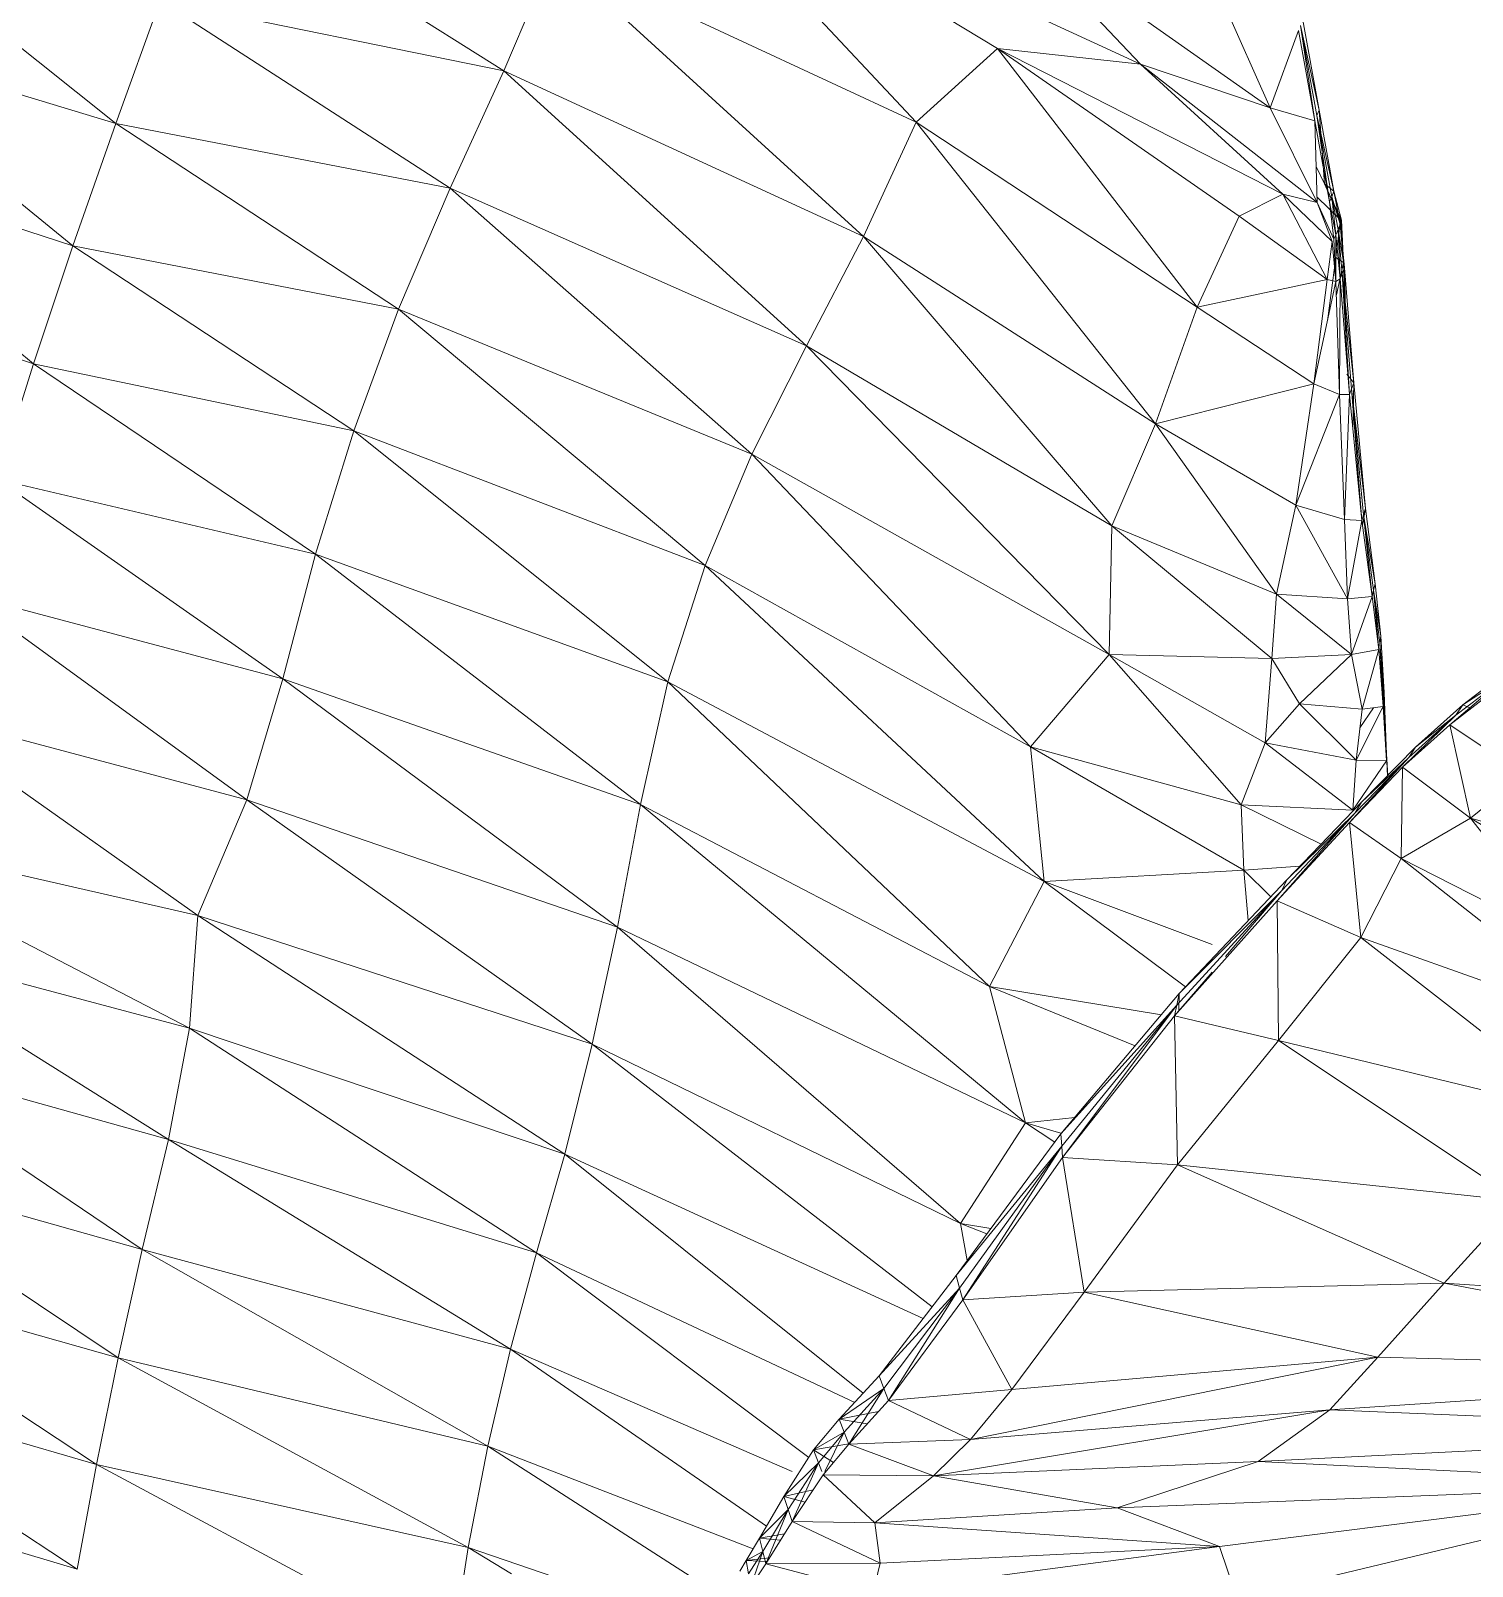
# Model space of a CAD drawing. Header units: millimetres. Extents: x -8591 to 7092, y -1621 to 14390.
# Drawn here: x -4571.6 to -4469.5, y 2879.7 to 2988.5 of the extents above; entities that cross this region are included whole.
import ezdxf

# ---------------------------------------------------------------- set-up
doc = ezdxf.new("R2010")
doc.units = ezdxf.units.MM
doc.layers.add('G-IMPT', color=8, linetype='Continuous', lineweight=9)
doc.layers.add('I-FURN', color=30, linetype='Continuous', lineweight=9)

# ---------------------------------------------------------------- blocks, each defined once
blk = doc.blocks.new('Artificial banana plant 1500mm - Family 4__C1-728657-Begane grond')
at = {"layer": 'G-IMPT'}
for p, q in [((-80.22, 329.22), (-115, 345.26)), ((-80.22, 329.22), (-115, 345.26)), ((-90.35, 330.33), (-115, 345.26)), ((-90.35, 330.33), (-115, 345.26)), ((-115, 345.26), (-96.13, 325.12)), ((-115, 345.26), (-96.13, 325.12)), ((-125.33, 328.74), (-146.61, 342.17)), ((-125.33, 328.74), (-146.61, 342.17)), ((-171.91, 340.17), (-152.81, 325.01)), ((-171.91, 340.17), (-152.81, 325.01)), ((-71.05, 326.12), (-89.98, 339.48)), ((-71.05, 326.12), (-89.98, 339.48)), ((-80.22, 329.22), (-89.98, 339.48)), ((-80.22, 329.22), (-89.98, 339.48)), ((-121.8, 337.05), (-125.33, 328.74)), ((-121.8, 337.05), (-125.33, 328.74)), ((-99.86, 317.02), (-121.8, 337.05)), ((-99.86, 317.02), (-121.8, 337.05)), ((-96.13, 325.12), (-121.8, 337.05)), ((-96.13, 325.12), (-121.8, 337.05)), ((-152.81, 325.01), (-149.69, 333.7)), ((-152.81, 325.01), (-149.69, 333.7)), ((-129.13, 320.44), (-149.69, 333.7)), ((-129.13, 320.44), (-149.69, 333.7)), ((-125.33, 328.74), (-149.69, 333.7)), ((-125.33, 328.74), (-149.69, 333.7)), ((-71.05, 326.12), (-74.33, 333.49)), ((-71.05, 326.12), (-74.33, 333.49)), ((-67.74, 325.58), (-68.89, 331.96)), ((-67.88, 325.22), (-68.89, 331.96)), ((-67.88, 325.22), (-68.89, 331.96)), ((-68.89, 331.96), (-67.74, 325.58)), ((-68.89, 331.96), (-67.58, 325.97)), ((-68.89, 331.96), (-67.58, 325.97)), ((-68.73, 332.34), (-67.58, 325.97)), ((-68.73, 332.34), (-67.58, 325.97)), ((-155.86, 316.35), (-174.4, 331.51)), ((-155.86, 316.35), (-174.4, 331.51)), ((-152.81, 325.01), (-174.39, 331.57)), ((-152.81, 325.01), (-174.39, 331.57)), ((-69.03, 331.6), (-71.05, 326.12)), ((-69.03, 331.6), (-71.05, 326.12)), ((-67.88, 325.22), (-69.03, 331.6)), ((-67.88, 325.22), (-69.03, 331.6)), ((-90.35, 330.33), (-96.13, 325.12)), ((-90.35, 330.33), (-96.13, 325.12)), ((-70.14, 320.02), (-90.35, 330.33)), ((-70.14, 320.02), (-90.35, 330.33)), ((-80.22, 329.22), (-90.35, 330.33)), ((-80.22, 329.22), (-90.35, 330.33)), ((-76.21, 312.01), (-90.35, 330.33)), ((-76.21, 312.01), (-90.35, 330.33)), ((-73.23, 318.45), (-90.35, 330.33)), ((-73.23, 318.45), (-90.35, 330.33)), ((-129.13, 320.44), (-125.33, 328.74)), ((-129.13, 320.44), (-125.33, 328.74)), ((-103.89, 309.27), (-125.33, 328.74)), ((-103.89, 309.27), (-125.33, 328.74)), ((-99.86, 317.02), (-125.33, 328.74)), ((-99.86, 317.02), (-125.33, 328.74)), ((-67.72, 319.42), (-80.22, 329.22)), ((-67.72, 319.42), (-80.22, 329.22)), ((-71.05, 326.12), (-80.22, 329.22)), ((-71.05, 326.12), (-80.22, 329.22)), ((-70.14, 320.02), (-80.22, 329.22)), ((-70.14, 320.02), (-80.22, 329.22)), ((-99.86, 317.02), (-96.13, 325.12)), ((-99.86, 317.02), (-96.13, 325.12)), ((-79.17, 303.75), (-96.13, 325.12)), ((-79.17, 303.75), (-96.13, 325.12)), ((-76.21, 312.01), (-96.13, 325.12)), ((-76.21, 312.01), (-96.13, 325.12)), ((-67.88, 325.22), (-71.05, 326.12)), ((-67.88, 325.22), (-71.05, 326.12)), ((-67.72, 319.42), (-71.05, 326.12)), ((-67.72, 319.42), (-71.05, 326.12)), ((-66.83, 319.47), (-67.88, 325.22)), ((-66.83, 319.47), (-67.88, 325.22)), ((-67.88, 325.22), (-67.72, 319.42)), ((-67.88, 325.22), (-67.72, 319.42)), ((-67.58, 325.97), (-67.74, 325.58)), ((-67.58, 325.97), (-67.74, 325.58)), ((-66.68, 319.84), (-67.74, 325.58)), ((-66.83, 319.47), (-67.74, 325.58)), ((-66.83, 319.47), (-67.74, 325.58)), ((-67.74, 325.58), (-66.68, 319.84)), ((-67.74, 325.58), (-66.53, 320.23)), ((-67.74, 325.58), (-66.53, 320.23)), ((-67.58, 325.97), (-66.53, 320.23)), ((-67.58, 325.97), (-66.53, 320.23)), ((-67.58, 325.97), (-67.19, 320.76)), ((-67.58, 325.97), (-67.19, 320.76)), ((-155.86, 316.35), (-152.81, 325.01)), ((-155.86, 316.35), (-152.81, 325.01)), ((-132.79, 311.88), (-152.81, 325.01)), ((-132.79, 311.88), (-152.81, 325.01)), ((-129.13, 320.44), (-152.81, 325.01)), ((-129.13, 320.44), (-152.81, 325.01)), ((-158.65, 308), (-175.71, 322.07)), ((-158.65, 308), (-175.71, 322.07)), ((-155.86, 316.35), (-175.54, 322.73)), ((-155.86, 316.35), (-175.54, 322.73)), ((-67.79, 321.97), (-67.19, 320.76)), ((-67.79, 321.97), (-67.19, 320.76)), ((-66.53, 320.23), (-67.19, 320.76)), ((-66.53, 320.23), (-67.19, 320.76)), ((-67.19, 320.76), (-65.99, 318.18)), ((-67.19, 320.76), (-65.99, 318.18)), ((-67.19, 320.76), (-66.06, 318.2)), ((-67.19, 320.76), (-66.06, 318.2)), ((-132.79, 311.88), (-129.13, 320.44)), ((-132.79, 311.88), (-129.13, 320.44)), ((-107.77, 301.6), (-129.13, 320.44)), ((-107.77, 301.6), (-129.13, 320.44)), ((-103.89, 309.27), (-129.13, 320.44)), ((-103.89, 309.27), (-129.13, 320.44)), ((-70.14, 320.02), (-73.23, 318.45)), ((-70.14, 320.02), (-73.23, 318.45)), ((-67.72, 319.42), (-70.14, 320.02)), ((-67.72, 319.42), (-70.14, 320.02)), ((-67, 313.98), (-70.14, 320.02)), ((-67, 313.98), (-70.14, 320.02)), ((-66.66, 316.66), (-70.14, 320.02)), ((-66.66, 316.66), (-70.14, 320.02)), ((-67.73, 319.82), (-66.06, 318.2)), ((-67.73, 319.82), (-66.06, 318.2)), ((-66.68, 319.84), (-66.83, 319.47)), ((-66.68, 319.84), (-66.83, 319.47)), ((-66.53, 320.23), (-66.68, 319.84)), ((-66.53, 320.23), (-66.68, 319.84)), ((-66.23, 317.51), (-66.68, 319.84)), ((-66.38, 317.13), (-66.68, 319.84)), ((-66.38, 317.13), (-66.68, 319.84)), ((-66.68, 319.84), (-66.23, 317.51)), ((-66.68, 319.84), (-66.08, 317.9)), ((-66.68, 319.84), (-66.08, 317.9)), ((-66.53, 320.23), (-65.99, 318.18)), ((-66.53, 320.23), (-65.99, 318.18)), ((-66.53, 320.23), (-66.08, 317.9)), ((-66.53, 320.23), (-66.08, 317.9)), ((-66.52, 316.84), (-67.72, 319.42)), ((-66.52, 316.84), (-67.72, 319.42)), ((-67.72, 319.42), (-66.66, 316.66)), ((-67.72, 319.42), (-66.66, 316.66)), ((-66.38, 317.13), (-66.83, 319.47)), ((-66.38, 317.13), (-66.83, 319.47)), ((-66.83, 319.47), (-66.52, 316.84)), ((-66.83, 319.47), (-66.52, 316.84)), ((-76.21, 312.01), (-73.23, 318.45)), ((-76.21, 312.01), (-73.23, 318.45)), ((-67, 313.98), (-73.23, 318.45)), ((-67, 313.98), (-73.23, 318.45)), ((-66.06, 318.2), (-66.39, 315.54)), ((-66.06, 318.2), (-66.39, 315.54)), ((-66.23, 317.51), (-66.38, 317.13)), ((-66.23, 317.51), (-66.38, 317.13)), ((-66.08, 317.9), (-66.23, 317.51)), ((-66.08, 317.9), (-66.23, 317.51)), ((-65.94, 314.39), (-66.23, 317.51)), ((-66.08, 314.02), (-66.23, 317.51)), ((-66.08, 314.02), (-66.23, 317.51)), ((-66.23, 317.51), (-65.94, 314.39)), ((-66.23, 317.51), (-65.78, 314.8)), ((-66.23, 317.51), (-65.78, 314.8)), ((-66.08, 317.9), (-65.99, 318.18)), ((-66.08, 317.9), (-65.99, 318.18)), ((-66.08, 317.9), (-65.78, 314.8)), ((-66.08, 317.9), (-65.78, 314.8)), ((-66.08, 317.9), (-65.85, 315.19)), ((-66.08, 317.9), (-65.85, 315.19)), ((-65.85, 315.19), (-66.06, 318.2)), ((-65.85, 315.19), (-66.06, 318.2)), ((-65.99, 318.18), (-65.85, 315.19)), ((-65.99, 318.18), (-65.85, 315.19)), ((-103.89, 309.27), (-99.86, 317.02)), ((-103.89, 309.27), (-99.86, 317.02)), ((-82.27, 296.54), (-99.86, 317.02)), ((-82.27, 296.54), (-99.86, 317.02)), ((-79.17, 303.75), (-99.86, 317.02)), ((-79.17, 303.75), (-99.86, 317.02)), ((-67, 313.98), (-66.66, 316.66)), ((-67, 313.98), (-66.66, 316.66)), ((-66.38, 313.83), (-66.66, 316.66)), ((-66.38, 313.83), (-66.66, 316.66)), ((-66.38, 317.13), (-66.52, 316.84)), ((-66.38, 317.13), (-66.52, 316.84)), ((-66.38, 313.83), (-66.52, 316.84)), ((-66.38, 313.83), (-66.52, 316.84)), ((-66.08, 314.02), (-66.38, 317.13)), ((-66.08, 314.02), (-66.38, 317.13)), ((-66.38, 317.13), (-66.38, 313.83)), ((-66.38, 317.13), (-66.38, 313.83)), ((-158.65, 308), (-155.86, 316.35)), ((-158.65, 308), (-155.86, 316.35)), ((-135.95, 303.25), (-155.86, 316.35)), ((-135.95, 303.25), (-155.86, 316.35)), ((-132.79, 311.88), (-155.86, 316.35)), ((-132.79, 311.88), (-155.86, 316.35)), ((-66.39, 315.54), (-66.98, 311.06)), ((-66.39, 315.54), (-66.98, 311.06)), ((-65.85, 315.19), (-66.39, 315.54)), ((-65.85, 315.19), (-66.39, 315.54)), ((-65.85, 315.19), (-66.35, 312.88)), ((-65.85, 315.19), (-66.35, 312.88)), ((-65.94, 314.39), (-66.08, 314.02)), ((-65.94, 314.39), (-66.08, 314.02)), ((-65.78, 314.8), (-65.94, 314.39)), ((-65.78, 314.8), (-65.94, 314.39)), ((-65.28, 306.24), (-65.94, 314.39)), ((-65.42, 305.84), (-65.94, 314.39)), ((-65.42, 305.84), (-65.94, 314.39)), ((-65.94, 314.39), (-65.28, 306.24)), ((-65.94, 314.39), (-65.12, 306.66)), ((-65.94, 314.39), (-65.12, 306.66)), ((-65.78, 314.8), (-65.85, 315.19)), ((-65.78, 314.8), (-65.85, 315.19)), ((-65.85, 315.19), (-65.64, 308.58)), ((-65.85, 315.19), (-65.64, 308.58)), ((-65.78, 314.8), (-65.12, 306.66)), ((-65.78, 314.8), (-65.12, 306.66)), ((-65.78, 314.8), (-65.63, 308.41)), ((-65.78, 314.8), (-65.63, 308.41)), ((-158.65, 308), (-177.53, 314.22)), ((-158.65, 308), (-177.53, 314.22)), ((-67, 313.98), (-76.21, 312.01)), ((-67, 313.98), (-76.21, 312.01)), ((-67.96, 306.59), (-67, 313.98)), ((-67.96, 306.59), (-67, 313.98)), ((-66.38, 313.83), (-67.96, 306.59)), ((-66.38, 313.83), (-67.96, 306.59)), ((-66.38, 313.83), (-67, 313.98)), ((-66.38, 313.83), (-67, 313.98)), ((-66.08, 314.02), (-66.38, 313.83)), ((-66.08, 314.02), (-66.38, 313.83)), ((-66.13, 305.84), (-66.38, 313.83)), ((-66.13, 305.84), (-66.38, 313.83)), ((-66.08, 314.02), (-66.13, 305.84)), ((-66.08, 314.02), (-66.13, 305.84)), ((-65.42, 305.84), (-66.08, 314.02)), ((-65.42, 305.84), (-66.08, 314.02)), ((-135.95, 303.25), (-132.79, 311.88)), ((-135.95, 303.25), (-132.79, 311.88)), ((-111.06, 293.72), (-132.79, 311.88)), ((-111.06, 293.72), (-132.79, 311.88)), ((-107.77, 301.6), (-132.79, 311.88)), ((-107.77, 301.6), (-132.79, 311.88)), ((-79.17, 303.75), (-76.21, 312.01)), ((-79.17, 303.75), (-76.21, 312.01)), ((-67.96, 306.59), (-76.21, 312.01)), ((-67.96, 306.59), (-76.21, 312.01)), ((-107.77, 301.6), (-103.89, 309.27)), ((-107.77, 301.6), (-103.89, 309.27)), ((-82.45, 287.43), (-103.89, 309.27)), ((-82.45, 287.43), (-103.89, 309.27)), ((-82.27, 296.54), (-103.89, 309.27)), ((-82.27, 296.54), (-103.89, 309.27)), ((-161.22, 299.83), (-158.65, 308)), ((-161.22, 299.83), (-158.65, 308)), ((-138.67, 294.53), (-158.65, 308)), ((-138.67, 294.53), (-158.65, 308)), ((-135.95, 303.25), (-158.65, 308)), ((-135.95, 303.25), (-158.65, 308)), ((-65.12, 306.66), (-65.6, 307.28)), ((-65.12, 306.66), (-65.6, 307.28)), ((-65.12, 306.66), (-65.28, 306.24)), ((-65.12, 306.66), (-65.28, 306.24)), ((-65.12, 306.66), (-65.19, 303.48)), ((-65.12, 306.66), (-65.19, 303.48)), ((-65.12, 306.66), (-64.28, 297.76)), ((-65.12, 306.66), (-64.28, 297.76)), ((-67.96, 306.59), (-79.17, 303.75)), ((-67.96, 306.59), (-79.17, 303.75)), ((-69.22, 298), (-67.96, 306.59)), ((-69.22, 298), (-67.96, 306.59)), ((-66.13, 305.84), (-69.22, 298)), ((-66.13, 305.84), (-69.22, 298)), ((-66.13, 305.84), (-67.96, 306.59)), ((-66.13, 305.84), (-67.96, 306.59)), ((-65.42, 305.84), (-66.13, 305.84)), ((-65.42, 305.84), (-66.13, 305.84)), ((-65.78, 296.98), (-66.13, 305.84)), ((-65.78, 296.98), (-66.13, 305.84)), ((-65.42, 305.84), (-65.78, 296.98)), ((-65.42, 305.84), (-65.78, 296.98)), ((-65.28, 306.24), (-65.42, 305.84)), ((-65.28, 306.24), (-65.42, 305.84)), ((-64.55, 296.91), (-65.42, 305.84)), ((-64.55, 296.91), (-65.42, 305.84)), ((-64.42, 297.32), (-65.28, 306.24)), ((-64.55, 296.91), (-65.28, 306.24)), ((-64.55, 296.91), (-65.28, 306.24)), ((-65.28, 306.24), (-64.42, 297.32)), ((-65.28, 306.24), (-64.28, 297.76)), ((-65.28, 306.24), (-64.28, 297.76)), ((-82.27, 296.54), (-79.17, 303.75)), ((-82.27, 296.54), (-79.17, 303.75)), ((-70.59, 291.7), (-79.17, 303.75)), ((-70.59, 291.7), (-79.17, 303.75)), ((-69.22, 298), (-79.17, 303.75)), ((-69.22, 298), (-79.17, 303.75)), ((-138.67, 294.53), (-135.95, 303.25)), ((-138.67, 294.53), (-135.95, 303.25)), ((-113.72, 285.48), (-135.95, 303.25)), ((-113.72, 285.48), (-135.95, 303.25)), ((-111.06, 293.72), (-135.95, 303.25)), ((-111.06, 293.72), (-135.95, 303.25)), ((-111.06, 293.72), (-107.77, 301.6)), ((-111.06, 293.72), (-107.77, 301.6)), ((-88.03, 280.88), (-107.77, 301.6)), ((-88.03, 280.88), (-107.77, 301.6)), ((-82.45, 287.43), (-107.77, 301.6)), ((-82.45, 287.43), (-107.77, 301.6)), ((-140.98, 285.71), (-161.22, 299.83)), ((-140.98, 285.71), (-161.22, 299.83)), ((-138.67, 294.53), (-161.22, 299.83)), ((-138.67, 294.53), (-161.22, 299.83)), ((-70.59, 291.7), (-69.22, 298)), ((-70.59, 291.7), (-69.22, 298)), ((-65.57, 291.37), (-69.22, 298)), ((-65.57, 291.37), (-69.22, 298)), ((-65.78, 296.98), (-69.22, 298)), ((-65.78, 296.98), (-69.22, 298)), ((-64.55, 296.91), (-65.78, 296.98)), ((-64.55, 296.91), (-65.78, 296.98)), ((-65.57, 291.37), (-65.78, 296.98)), ((-65.57, 291.37), (-65.78, 296.98)), ((-64.55, 296.91), (-65.57, 291.37)), ((-64.55, 296.91), (-65.57, 291.37)), ((-64.42, 297.32), (-64.55, 296.91)), ((-64.42, 297.32), (-64.55, 296.91)), ((-63.82, 291.54), (-64.55, 296.91)), ((-63.82, 291.54), (-64.55, 296.91)), ((-64.28, 297.76), (-64.5, 296.59)), ((-64.28, 297.76), (-64.5, 296.59)), ((-64.28, 297.76), (-64.42, 297.32)), ((-64.28, 297.76), (-64.42, 297.32)), ((-63.72, 291.97), (-64.42, 297.32)), ((-63.82, 291.54), (-64.42, 297.32)), ((-63.82, 291.54), (-64.42, 297.32)), ((-64.42, 297.32), (-63.72, 291.97)), ((-64.42, 297.32), (-63.61, 292.43)), ((-64.42, 297.32), (-63.61, 292.43)), ((-64.28, 297.76), (-63.61, 292.43)), ((-64.28, 297.76), (-63.61, 292.43)), ((-82.45, 287.43), (-82.27, 296.54)), ((-82.45, 287.43), (-82.27, 296.54)), ((-70.93, 287.15), (-82.27, 296.54)), ((-70.93, 287.15), (-82.27, 296.54)), ((-70.59, 291.7), (-82.27, 296.54)), ((-70.59, 291.7), (-82.27, 296.54)), ((-140.98, 285.71), (-138.67, 294.53)), ((-140.98, 285.71), (-138.67, 294.53)), ((-115.64, 276.8), (-138.67, 294.53)), ((-115.64, 276.8), (-138.67, 294.53)), ((-113.72, 285.48), (-138.67, 294.53)), ((-113.72, 285.48), (-138.67, 294.53)), ((-113.72, 285.48), (-111.06, 293.72)), ((-113.72, 285.48), (-111.06, 293.72)), ((-87.06, 271.34), (-111.06, 293.72)), ((-87.06, 271.34), (-111.06, 293.72)), ((-88.03, 280.88), (-111.06, 293.72)), ((-88.03, 280.88), (-111.06, 293.72)), ((-143.54, 277.14), (-163.56, 291.68)), ((-143.54, 277.14), (-163.56, 291.68)), ((-140.98, 285.71), (-163.56, 291.68)), ((-140.98, 285.71), (-163.56, 291.68)), ((-70.93, 287.15), (-70.59, 291.7)), ((-70.93, 287.15), (-70.59, 291.7)), ((-65.28, 287.42), (-70.59, 291.7)), ((-65.28, 287.42), (-70.59, 291.7)), ((-65.57, 291.37), (-70.59, 291.7)), ((-65.57, 291.37), (-70.59, 291.7)), ((-63.82, 291.54), (-65.57, 291.37)), ((-63.82, 291.54), (-65.57, 291.37)), ((-63.82, 291.54), (-65.28, 287.42)), ((-63.82, 291.54), (-65.28, 287.42)), ((-63.72, 291.97), (-63.82, 291.54)), ((-63.72, 291.97), (-63.82, 291.54)), ((-63.34, 287.77), (-63.82, 291.54)), ((-63.34, 287.77), (-63.82, 291.54)), ((-63.61, 292.43), (-63.72, 291.97)), ((-63.61, 292.43), (-63.72, 291.97)), ((-63.27, 288.23), (-63.72, 291.97)), ((-63.34, 287.77), (-63.72, 291.97)), ((-63.34, 287.77), (-63.72, 291.97)), ((-63.72, 291.97), (-63.27, 288.23)), ((-63.72, 291.97), (-63.19, 288.71)), ((-63.72, 291.97), (-63.19, 288.71)), ((-63.61, 292.43), (-63.19, 288.71)), ((-63.61, 292.43), (-63.19, 288.71)), ((-65.28, 287.42), (-65.57, 291.37)), ((-65.28, 287.42), (-65.57, 291.37)), ((-63.19, 288.71), (-63.27, 288.23)), ((-63.19, 288.71), (-63.27, 288.23)), ((-63, 284.22), (-63.27, 288.23)), ((-63.03, 283.74), (-63.27, 288.23)), ((-63.03, 283.74), (-63.27, 288.23)), ((-63.27, 288.23), (-63, 284.22)), ((-63.27, 288.23), (-62.97, 284.73)), ((-63.27, 288.23), (-62.97, 284.73)), ((-63.19, 288.71), (-62.97, 284.73)), ((-63.19, 288.71), (-62.97, 284.73)), ((-88.03, 280.88), (-82.45, 287.43)), ((-88.03, 280.88), (-82.45, 287.43)), ((-73.1, 276.77), (-82.45, 287.43)), ((-73.1, 276.77), (-82.45, 287.43)), ((-71.4, 281.17), (-82.45, 287.43)), ((-71.4, 281.17), (-82.45, 287.43)), ((-70.93, 287.15), (-82.45, 287.43)), ((-70.93, 287.15), (-82.45, 287.43)), ((-71.4, 281.17), (-70.93, 287.15)), ((-71.4, 281.17), (-70.93, 287.15)), ((-65.28, 287.42), (-70.93, 287.15)), ((-65.28, 287.42), (-70.93, 287.15)), ((-68.97, 283.92), (-70.93, 287.15)), ((-68.97, 283.92), (-70.93, 287.15)), ((-65.28, 287.42), (-68.97, 283.92)), ((-65.28, 287.42), (-68.97, 283.92)), ((-63.34, 287.77), (-65.28, 287.42)), ((-63.34, 287.77), (-65.28, 287.42)), ((-64.53, 283.55), (-65.28, 287.42)), ((-64.53, 283.55), (-65.28, 287.42)), ((-63.34, 287.77), (-64.53, 283.55)), ((-63.34, 287.77), (-64.53, 283.55)), ((-63.03, 283.74), (-63.34, 287.77)), ((-63.03, 283.74), (-63.34, 287.77)), ((-53.74, 286.66), (-57.4, 283.85)), ((-53.74, 286.66), (-57.4, 283.85)), ((-143.54, 277.14), (-140.98, 285.71)), ((-143.54, 277.14), (-140.98, 285.71)), ((-117.28, 268.12), (-140.98, 285.71)), ((-117.28, 268.12), (-140.98, 285.71)), ((-115.64, 276.8), (-140.98, 285.71)), ((-115.64, 276.8), (-140.98, 285.71)), ((-115.64, 276.8), (-113.72, 285.48)), ((-115.64, 276.8), (-113.72, 285.48)), ((-90.92, 263.91), (-113.72, 285.48)), ((-90.92, 263.91), (-113.72, 285.48)), ((-87.06, 271.34), (-113.72, 285.48)), ((-87.06, 271.34), (-113.72, 285.48)), ((-58.32, 282.44), (-54.22, 285.92)), ((-58.32, 282.44), (-54.22, 285.92)), ((-58.32, 282.44), (-54.67, 285.24)), ((-58.32, 282.44), (-54.67, 285.24)), ((-57.88, 283.12), (-54.22, 285.92)), ((-54.22, 285.92), (-57.88, 283.12)), ((-54.22, 285.92), (-57.4, 283.85)), ((-54.22, 285.92), (-57.4, 283.85)), ((-71.4, 281.17), (-68.97, 283.92)), ((-71.4, 281.17), (-68.97, 283.92)), ((-64.94, 279.94), (-68.97, 283.92)), ((-64.94, 279.94), (-68.97, 283.92)), ((-64.53, 283.55), (-68.97, 283.92)), ((-64.53, 283.55), (-68.97, 283.92)), ((-62.81, 280.39), (-63, 284.22)), ((-62.8, 279.89), (-63, 284.22)), ((-62.8, 279.89), (-63, 284.22)), ((-63, 284.22), (-62.81, 280.39)), ((-63, 284.22), (-62.83, 280.93)), ((-63, 284.22), (-62.83, 280.93)), ((-62.97, 284.73), (-62.83, 280.93)), ((-62.97, 284.73), (-62.83, 280.93)), ((-57.4, 283.85), (-60.74, 280.85)), ((-57.4, 283.85), (-60.74, 280.85)), ((-57.4, 283.85), (-57.88, 283.12)), ((-57.4, 283.85), (-57.88, 283.12)), ((-57.4, 283.85), (-56.9, 283.65)), ((-57.4, 283.85), (-56.9, 283.65)), ((-167.67, 283.55), (-147, 268.93)), ((-167.67, 283.55), (-147, 268.93)), ((-167.67, 283.55), (-143.54, 277.14)), ((-167.67, 283.55), (-143.54, 277.14)), ((-63.03, 283.74), (-64.94, 279.94)), ((-63.03, 283.74), (-64.94, 279.94)), ((-64.94, 279.94), (-64.53, 283.55)), ((-64.94, 279.94), (-64.53, 283.55)), ((-63.71, 283.65), (-64.68, 282.24)), ((-63.71, 283.65), (-64.68, 282.24)), ((-63.03, 283.74), (-64.53, 283.55)), ((-63.03, 283.74), (-64.53, 283.55)), ((-62.8, 279.89), (-63.03, 283.74)), ((-62.8, 279.89), (-63.03, 283.74)), ((-61.66, 279.44), (-57.88, 283.12)), ((-61.66, 279.44), (-57.88, 283.12)), ((-61.22, 280.12), (-57.88, 283.12)), ((-57.88, 283.12), (-61.22, 280.12)), ((-57.88, 283.12), (-60.74, 280.85)), ((-57.88, 283.12), (-60.74, 280.85)), ((-61.66, 279.44), (-58.32, 282.44)), ((-61.66, 279.44), (-58.32, 282.44)), ((-58.32, 282.44), (-56.86, 275.83)), ((-58.32, 282.44), (-56.86, 275.83)), ((-58.32, 282.44), (-53.06, 278.91)), ((-58.32, 282.44), (-53.06, 278.91)), ((-72.9, 272.15), (-88.03, 280.88)), ((-72.9, 272.15), (-88.03, 280.88)), ((-73.1, 276.77), (-88.03, 280.88)), ((-73.1, 276.77), (-88.03, 280.88)), ((-87.06, 271.34), (-88.03, 280.88)), ((-87.06, 271.34), (-88.03, 280.88)), ((-73.1, 276.77), (-71.4, 281.17)), ((-73.1, 276.77), (-71.4, 281.17)), ((-65.19, 276.39), (-71.4, 281.17)), ((-65.19, 276.39), (-71.4, 281.17)), ((-64.94, 279.94), (-71.4, 281.17)), ((-64.94, 279.94), (-71.4, 281.17)), ((-60.74, 280.85), (-64.57, 276.96)), ((-60.74, 280.85), (-64.57, 276.96)), ((-62.83, 280.93), (-62.74, 278.81)), ((-60.74, 280.85), (-61.22, 280.12)), ((-60.74, 280.85), (-61.22, 280.12)), ((-65.43, 275.53), (-61.22, 280.12)), ((-65.43, 275.53), (-61.22, 280.12)), ((-65.19, 276.39), (-64.94, 279.94)), ((-65.19, 276.39), (-64.94, 279.94)), ((-62.8, 279.89), (-65.19, 276.39)), ((-62.8, 279.89), (-65.19, 276.39)), ((-65.02, 276.21), (-61.22, 280.12)), ((-61.22, 280.12), (-65.02, 276.21)), ((-62.8, 279.89), (-64.94, 279.94)), ((-62.8, 279.89), (-64.94, 279.94)), ((-61.22, 280.12), (-64.57, 276.96)), ((-61.22, 280.12), (-64.57, 276.96)), ((-62.73, 278.83), (-62.81, 280.39)), ((-62.71, 278.84), (-62.81, 280.39)), ((-62.71, 278.84), (-62.81, 280.39)), ((-62.81, 280.39), (-62.74, 278.81)), ((-62.81, 280.39), (-62.74, 278.81)), ((-62.81, 280.39), (-62.73, 278.83)), ((-65.43, 275.53), (-61.66, 279.44)), ((-65.43, 275.53), (-61.66, 279.44)), ((-61.66, 279.44), (-61.75, 272.97)), ((-61.66, 279.44), (-61.75, 272.97)), ((-61.66, 279.44), (-56.86, 275.83)), ((-61.66, 279.44), (-56.86, 275.83)), ((-56.86, 275.83), (-53.06, 278.91)), ((-56.86, 275.83), (-53.06, 278.91)), ((-147, 268.93), (-143.54, 277.14)), ((-147, 268.93), (-143.54, 277.14)), ((-119.08, 259.82), (-143.54, 277.14)), ((-119.08, 259.82), (-143.54, 277.14)), ((-117.28, 268.12), (-143.54, 277.14)), ((-117.28, 268.12), (-143.54, 277.14)), ((-117.28, 268.12), (-115.64, 276.8)), ((-117.28, 268.12), (-115.64, 276.8)), ((-88.38, 254.27), (-115.64, 276.8)), ((-88.38, 254.27), (-115.64, 276.8)), ((-90.92, 263.91), (-115.64, 276.8)), ((-90.92, 263.91), (-115.64, 276.8)), ((-67.42, 274), (-73.1, 276.77)), ((-67.42, 274), (-73.1, 276.77)), ((-65.19, 276.39), (-73.1, 276.77)), ((-65.19, 276.39), (-73.1, 276.77)), ((-72.9, 272.15), (-73.1, 276.77)), ((-72.9, 272.15), (-73.1, 276.77)), ((-70.54, 269.98), (-65.02, 276.21)), ((-70.54, 269.98), (-65.02, 276.21)), ((-70.21, 270.7), (-65.02, 276.21)), ((-65.02, 276.21), (-70.21, 270.7)), ((-64.57, 276.96), (-69.86, 271.47)), ((-64.57, 276.96), (-69.86, 271.47)), ((-65.02, 276.21), (-69.86, 271.47)), ((-65.02, 276.21), (-69.86, 271.47)), ((-64.57, 276.96), (-65.02, 276.21)), ((-64.57, 276.96), (-65.02, 276.21)), ((-175.51, 275.44), (-147.6, 260.97)), ((-175.51, 275.44), (-147.6, 260.97)), ((-175.51, 275.44), (-147, 268.93)), ((-175.51, 275.44), (-147, 268.93)), ((-70.54, 269.98), (-65.43, 275.53)), ((-70.54, 269.98), (-65.43, 275.53)), ((-65.43, 275.53), (-64.63, 267.39)), ((-65.43, 275.53), (-64.63, 267.39)), ((-65.43, 275.53), (-61.75, 272.97)), ((-65.43, 275.53), (-61.75, 272.97)), ((-61.75, 272.97), (-56.86, 275.83)), ((-61.75, 272.97), (-56.86, 275.83)), ((-56.86, 275.83), (-49.81, 266.9)), ((-56.86, 275.83), (-49.81, 266.9)), ((-56.86, 275.83), (-41.48, 266.73)), ((-56.86, 275.83), (-41.48, 266.73)), ((-56.86, 275.83), (-36.31, 270.05)), ((-56.86, 275.83), (-36.31, 270.05)), ((-64.63, 267.39), (-61.75, 272.97)), ((-64.63, 267.39), (-61.75, 272.97)), ((-61.75, 272.97), (-46.37, 260.87)), ((-61.75, 272.97), (-46.37, 260.87)), ((-61.75, 272.97), (-49.81, 266.9)), ((-61.75, 272.97), (-49.81, 266.9)), ((-72.9, 272.15), (-87.06, 271.34)), ((-72.9, 272.15), (-87.06, 271.34)), ((-68.93, 272.44), (-72.9, 272.15)), ((-68.93, 272.44), (-72.9, 272.15)), ((-72.59, 268.59), (-72.9, 272.15)), ((-72.59, 268.59), (-72.9, 272.15)), ((-71, 270.27), (-72.9, 272.15)), ((-71, 270.27), (-72.9, 272.15)), ((-90.92, 263.91), (-87.06, 271.34)), ((-90.92, 263.91), (-87.06, 271.34)), ((-77.04, 263.89), (-87.06, 271.34)), ((-77.04, 263.89), (-87.06, 271.34)), ((-75.15, 266.88), (-87.06, 271.34)), ((-75.15, 266.88), (-87.06, 271.34)), ((-69.86, 271.47), (-77.48, 263.42)), ((-69.86, 271.47), (-77.48, 263.42)), ((-69.86, 271.47), (-70.21, 270.7)), ((-69.86, 271.47), (-70.21, 270.7)), ((-77.81, 261.84), (-70.54, 269.98)), ((-77.81, 261.84), (-70.54, 269.98)), ((-77.65, 262.6), (-70.21, 270.7)), ((-70.21, 270.7), (-77.65, 262.6)), ((-70.21, 270.7), (-77.48, 263.42)), ((-70.21, 270.7), (-77.48, 263.42)), ((-74.2, 266.04), (-70.21, 270.7)), ((-74.2, 266.04), (-70.21, 270.7)), ((-70.54, 269.98), (-70.45, 260.09)), ((-70.54, 269.98), (-70.45, 260.09)), ((-70.54, 269.98), (-64.63, 267.39)), ((-70.54, 269.98), (-64.63, 267.39)), ((-147.6, 260.97), (-147, 268.93)), ((-147.6, 260.97), (-147, 268.93)), ((-121.02, 252.05), (-147, 268.93)), ((-121.02, 252.05), (-147, 268.93)), ((-119.08, 259.82), (-147, 268.93)), ((-119.08, 259.82), (-147, 268.93)), ((-119.08, 259.82), (-117.28, 268.12)), ((-119.08, 259.82), (-117.28, 268.12)), ((-92.99, 247.13), (-117.28, 268.12)), ((-92.99, 247.13), (-117.28, 268.12)), ((-88.38, 254.27), (-117.28, 268.12)), ((-88.38, 254.27), (-117.28, 268.12)), ((-171.89, 267.41), (-149.09, 253.07)), ((-171.89, 267.41), (-149.09, 253.07)), ((-171.89, 267.41), (-147.6, 260.97)), ((-171.89, 267.41), (-147.6, 260.97)), ((-70.45, 260.09), (-64.63, 267.39)), ((-70.45, 260.09), (-64.63, 267.39)), ((-64.63, 267.39), (-48.38, 254.73)), ((-64.63, 267.39), (-48.38, 254.73)), ((-64.63, 267.39), (-46.37, 260.87)), ((-64.63, 267.39), (-46.37, 260.87)), ((-77.81, 261.84), (-75.15, 264.94)), ((-77.81, 261.84), (-75.15, 264.94)), ((-80.61, 259.71), (-90.92, 263.91)), ((-80.61, 259.71), (-90.92, 263.91)), ((-78.75, 261.91), (-90.92, 263.91)), ((-78.75, 261.91), (-90.92, 263.91)), ((-88.38, 254.27), (-90.92, 263.91)), ((-88.38, 254.27), (-90.92, 263.91)), ((-77.48, 263.42), (-85.86, 253.48)), ((-77.48, 263.42), (-85.86, 253.48)), ((-77.48, 263.42), (-77.65, 262.6)), ((-77.48, 263.42), (-77.65, 262.6)), ((-77.48, 263.42), (-77.51, 262.18)), ((-77.48, 263.42), (-77.51, 262.18)), ((-77.65, 262.6), (-85.86, 253.48)), ((-77.65, 262.6), (-85.86, 253.48)), ((-85.81, 252.61), (-77.65, 262.6)), ((-77.65, 262.6), (-85.81, 252.61)), ((-85.75, 251.8), (-77.65, 262.6)), ((-85.75, 251.8), (-77.65, 262.6)), ((-77.65, 262.6), (-77.81, 261.84)), ((-77.65, 262.6), (-77.81, 261.84)), ((-149.09, 253.07), (-147.6, 260.97)), ((-149.09, 253.07), (-147.6, 260.97)), ((-123.02, 245.05), (-147.6, 260.97)), ((-123.02, 245.05), (-147.6, 260.97)), ((-121.02, 252.05), (-147.6, 260.97)), ((-121.02, 252.05), (-147.6, 260.97)), ((-85.75, 251.8), (-77.81, 261.84)), ((-85.75, 251.8), (-77.81, 261.84)), ((-77.81, 261.84), (-77.6, 251.29)), ((-77.81, 261.84), (-77.6, 251.29)), ((-77.81, 261.84), (-70.45, 260.09)), ((-77.81, 261.84), (-70.45, 260.09)), ((-77.6, 251.29), (-70.45, 260.09)), ((-77.6, 251.29), (-70.45, 260.09)), ((-70.45, 260.09), (-53.42, 248.73)), ((-70.45, 260.09), (-53.42, 248.73)), ((-70.45, 260.09), (-48.38, 254.73)), ((-70.45, 260.09), (-48.38, 254.73)), ((-171.94, 259.48), (-150.95, 245.28)), ((-171.94, 259.48), (-150.95, 245.28)), ((-171.94, 259.48), (-149.09, 253.07)), ((-171.94, 259.48), (-149.09, 253.07)), ((-121.02, 252.05), (-119.08, 259.82)), ((-121.02, 252.05), (-119.08, 259.82)), ((-94.99, 241.23), (-119.08, 259.82)), ((-94.99, 241.23), (-119.08, 259.82)), ((-92.99, 247.13), (-119.08, 259.82)), ((-92.99, 247.13), (-119.08, 259.82)), ((-84.88, 254.64), (-88.38, 254.27)), ((-84.88, 254.64), (-88.38, 254.27)), ((-85.86, 253.48), (-93.29, 243.45)), ((-85.86, 253.48), (-93.29, 243.45)), ((-92.99, 247.13), (-88.38, 254.27)), ((-92.99, 247.13), (-88.38, 254.27)), ((-86.3, 252.88), (-88.38, 254.27)), ((-86.3, 252.88), (-88.38, 254.27)), ((-85.86, 253.52), (-88.38, 254.27)), ((-85.86, 253.52), (-88.38, 254.27)), ((-85.86, 253.48), (-85.81, 252.61)), ((-85.86, 253.48), (-85.81, 252.61)), ((-150.95, 245.28), (-149.09, 253.07)), ((-150.95, 245.28), (-149.09, 253.07)), ((-124.87, 238.24), (-149.09, 253.07)), ((-124.87, 238.24), (-149.09, 253.07)), ((-123.02, 245.05), (-149.09, 253.07)), ((-123.02, 245.05), (-149.09, 253.07)), ((-85.81, 252.61), (-93.29, 243.45)), ((-85.81, 252.61), (-93.29, 243.45)), ((-93.04, 242.56), (-85.81, 252.61)), ((-85.81, 252.61), (-93.04, 242.56)), ((-92.81, 241.72), (-85.81, 252.61)), ((-92.81, 241.72), (-85.81, 252.61)), ((-85.81, 252.61), (-85.75, 251.8)), ((-85.81, 252.61), (-85.75, 251.8)), ((-152.66, 237.61), (-173.75, 251.72)), ((-152.66, 237.61), (-173.75, 251.72)), ((-150.95, 245.28), (-173.75, 251.72)), ((-150.95, 245.28), (-173.75, 251.72)), ((-123.02, 245.05), (-121.02, 252.05)), ((-123.02, 245.05), (-121.02, 252.05)), ((-99.87, 235.12), (-121.02, 252.05)), ((-99.87, 235.12), (-121.02, 252.05)), ((-95.63, 240.4), (-121.02, 252.05)), ((-95.63, 240.4), (-121.02, 252.05)), ((-92.81, 241.72), (-85.75, 251.8)), ((-92.81, 241.72), (-85.75, 251.8)), ((-85.75, 251.8), (-84.23, 242.28)), ((-85.75, 251.8), (-84.23, 242.28)), ((-85.75, 251.8), (-77.6, 251.29)), ((-85.75, 251.8), (-77.6, 251.29)), ((-84.23, 242.28), (-77.6, 251.29)), ((-84.23, 242.28), (-77.6, 251.29)), ((-77.6, 251.29), (-58.72, 242.9)), ((-77.6, 251.29), (-58.72, 242.9)), ((-77.6, 251.29), (-53.42, 248.73)), ((-77.6, 251.29), (-53.42, 248.73)), ((-58.72, 242.9), (-53.42, 248.73)), ((-58.72, 242.9), (-53.42, 248.73)), ((-91.11, 246.39), (-92.99, 247.13)), ((-91.11, 246.39), (-92.99, 247.13)), ((-90.82, 246.78), (-92.99, 247.13)), ((-90.82, 246.78), (-92.99, 247.13)), ((-92.51, 244.51), (-92.99, 247.13)), ((-92.51, 244.51), (-92.99, 247.13)), ((-152.66, 237.61), (-150.95, 245.28)), ((-152.66, 237.61), (-150.95, 245.28)), ((-126.46, 231.37), (-150.95, 245.28)), ((-126.46, 231.37), (-150.95, 245.28)), ((-124.87, 238.24), (-150.95, 245.28)), ((-124.87, 238.24), (-150.95, 245.28)), ((-124.87, 238.24), (-123.02, 245.05)), ((-124.87, 238.24), (-123.02, 245.05)), ((-103.73, 230.57), (-123.02, 245.05)), ((-103.73, 230.57), (-123.02, 245.05)), ((-100.47, 234.46), (-123.02, 245.05)), ((-100.47, 234.46), (-123.02, 245.05)), ((-154.19, 230.07), (-175.42, 244.1)), ((-154.19, 230.07), (-175.42, 244.1)), ((-152.66, 237.61), (-175.42, 244.1)), ((-152.66, 237.61), (-175.42, 244.1)), ((-93.29, 243.45), (-98.75, 236.35)), ((-93.29, 243.45), (-98.75, 236.35)), ((-93.04, 242.56), (-98.75, 236.35)), ((-93.04, 242.56), (-98.75, 236.35)), ((-98.41, 235.44), (-93.04, 242.56)), ((-93.04, 242.56), (-98.41, 235.44)), ((-98.09, 234.6), (-93.04, 242.56)), ((-98.09, 234.6), (-93.04, 242.56)), ((-93.29, 243.45), (-93.04, 242.56)), ((-93.29, 243.45), (-93.04, 242.56)), ((-93.04, 242.56), (-92.81, 241.72)), ((-93.04, 242.56), (-92.81, 241.72)), ((-84.23, 242.28), (-58.72, 242.9)), ((-84.23, 242.28), (-58.72, 242.9)), ((-63.41, 237.66), (-58.72, 242.9)), ((-63.41, 237.66), (-58.72, 242.9)), ((-58.72, 242.9), (-26.05, 236.68)), ((-58.72, 242.9), (-26.05, 236.68)), ((-58.72, 242.9), (-21.92, 240.58)), ((-58.72, 242.9), (-21.92, 240.58)), ((-98.09, 234.6), (-92.81, 241.72)), ((-98.09, 234.6), (-92.81, 241.72)), ((-92.81, 241.72), (-84.23, 242.28)), ((-92.81, 241.72), (-84.23, 242.28)), ((-92.81, 241.72), (-89.35, 235.38)), ((-92.81, 241.72), (-89.35, 235.38)), ((-89.35, 235.38), (-84.23, 242.28)), ((-89.35, 235.38), (-84.23, 242.28)), ((-84.23, 242.28), (-63.41, 237.66)), ((-84.23, 242.28), (-63.41, 237.66)), ((-126.46, 231.37), (-124.87, 238.24)), ((-126.46, 231.37), (-124.87, 238.24)), ((-106.72, 225.7), (-124.87, 238.24)), ((-106.72, 225.7), (-124.87, 238.24)), ((-104.91, 229.57), (-124.87, 238.24)), ((-104.91, 229.57), (-124.87, 238.24)), ((-154.19, 230.07), (-152.66, 237.61)), ((-154.19, 230.07), (-152.66, 237.61)), ((-127.85, 224.18), (-152.66, 237.61)), ((-127.85, 224.18), (-152.66, 237.61)), ((-126.46, 231.37), (-152.66, 237.61)), ((-126.46, 231.37), (-152.66, 237.61)), ((-92.27, 231.84), (-63.41, 237.66)), ((-92.27, 231.84), (-63.41, 237.66)), ((-89.35, 235.38), (-63.41, 237.66)), ((-89.35, 235.38), (-63.41, 237.66)), ((-66.81, 233.94), (-63.41, 237.66)), ((-66.81, 233.94), (-63.41, 237.66)), ((-63.41, 237.66), (-26.05, 236.68)), ((-63.41, 237.66), (-26.05, 236.68)), ((-155.55, 222.66), (-176.94, 236.66)), ((-155.55, 222.66), (-176.94, 236.66)), ((-154.19, 230.07), (-176.94, 236.66)), ((-154.19, 230.07), (-176.94, 236.66)), ((-98.75, 236.35), (-101.57, 233.27)), ((-98.75, 236.35), (-101.57, 233.27)), ((-98.75, 236.35), (-98.41, 235.44)), ((-98.75, 236.35), (-98.41, 235.44)), ((-66.81, 233.94), (-26.05, 236.68)), ((-66.81, 233.94), (-26.05, 236.68)), ((-98.41, 235.44), (-101.57, 233.27)), ((-98.41, 235.44), (-101.57, 233.27)), ((-101.22, 232.35), (-98.41, 235.44)), ((-98.41, 235.44), (-101.22, 232.35)), ((-100.9, 231.51), (-98.41, 235.44)), ((-100.9, 231.51), (-98.41, 235.44)), ((-98.41, 235.44), (-98.09, 234.6)), ((-98.41, 235.44), (-98.09, 234.6)), ((-98.09, 234.6), (-89.35, 235.38)), ((-98.09, 234.6), (-89.35, 235.38)), ((-92.27, 231.84), (-89.35, 235.38)), ((-92.27, 231.84), (-89.35, 235.38)), ((-101.57, 233.27), (-98.79, 233.83)), ((-101.57, 233.27), (-98.79, 233.83)), ((-100.9, 231.51), (-98.09, 234.6)), ((-100.9, 231.51), (-98.09, 234.6)), ((-98.09, 234.6), (-92.27, 231.84)), ((-98.09, 234.6), (-92.27, 231.84)), ((-94.9, 229.27), (-66.81, 233.94)), ((-94.9, 229.27), (-66.81, 233.94)), ((-92.27, 231.84), (-66.81, 233.94)), ((-92.27, 231.84), (-66.81, 233.94)), ((-71.89, 230.27), (-66.81, 233.94)), ((-71.89, 230.27), (-66.81, 233.94)), ((-66.81, 233.94), (-30.01, 232.4)), ((-66.81, 233.94), (-30.01, 232.4)), ((-101.57, 233.27), (-103.39, 231.1)), ((-101.57, 233.27), (-103.39, 231.1)), ((-101.57, 233.27), (-101.22, 232.35)), ((-101.57, 233.27), (-101.22, 232.35)), ((-101.57, 233.27), (-99.59, 232.94)), ((-101.57, 233.27), (-99.59, 232.94)), ((-101.22, 232.35), (-103.39, 231.1)), ((-101.22, 232.35), (-103.39, 231.1)), ((-103.04, 230.19), (-101.22, 232.35)), ((-101.22, 232.35), (-103.04, 230.19)), ((-102.6, 229.57), (-101.22, 232.35)), ((-102.6, 229.57), (-101.22, 232.35)), ((-101.22, 232.35), (-100.9, 231.51)), ((-101.22, 232.35), (-100.9, 231.51)), ((-100.9, 231.51), (-92.27, 231.84)), ((-100.9, 231.51), (-92.27, 231.84)), ((-94.9, 229.27), (-92.27, 231.84)), ((-94.9, 229.27), (-92.27, 231.84)), ((-71.89, 230.27), (-30.01, 232.4)), ((-71.89, 230.27), (-30.01, 232.4)), ((-127.85, 224.18), (-126.46, 231.37)), ((-127.85, 224.18), (-126.46, 231.37)), ((-110.15, 220.88), (-126.46, 231.37)), ((-110.15, 220.88), (-126.46, 231.37)), ((-107.67, 224.09), (-126.46, 231.37)), ((-107.67, 224.09), (-126.46, 231.37)), ((-103.39, 231.1), (-105.49, 227.81)), ((-103.39, 231.1), (-105.49, 227.81)), ((-103.39, 231.1), (-100.9, 231.53)), ((-103.39, 231.1), (-100.9, 231.53)), ((-103.39, 231.1), (-103.04, 230.19)), ((-103.39, 231.1), (-103.04, 230.19)), ((-103.39, 231.1), (-101.97, 230.22)), ((-103.39, 231.1), (-101.97, 230.22)), ((-102.72, 229.34), (-100.9, 231.51)), ((-102.72, 229.34), (-100.9, 231.51)), ((-100.9, 231.51), (-94.9, 229.27)), ((-100.9, 231.51), (-94.9, 229.27)), ((-155.55, 222.66), (-154.19, 230.07)), ((-155.55, 222.66), (-154.19, 230.07)), ((-129.06, 216.61), (-154.19, 230.07)), ((-129.06, 216.61), (-154.19, 230.07)), ((-127.85, 224.18), (-154.19, 230.07)), ((-127.85, 224.18), (-154.19, 230.07)), ((-103.04, 230.19), (-105.49, 227.81)), ((-103.04, 230.19), (-105.49, 227.81)), ((-105.19, 226.88), (-103.04, 230.19)), ((-103.04, 230.19), (-105.19, 226.88)), ((-104.91, 226.02), (-103.04, 230.19)), ((-104.91, 226.02), (-103.04, 230.19)), ((-103.04, 230.19), (-102.81, 229.57)), ((-103.04, 230.19), (-102.81, 229.57)), ((-94.9, 229.27), (-71.89, 230.27)), ((-94.9, 229.27), (-71.89, 230.27)), ((-81.87, 226.99), (-71.89, 230.27)), ((-81.87, 226.99), (-71.89, 230.27)), ((-71.89, 230.27), (-39.39, 228.7)), ((-71.89, 230.27), (-39.39, 228.7)), ((-155.55, 222.66), (-178.3, 229.41)), ((-155.55, 222.66), (-178.3, 229.41)), ((-104.91, 226.02), (-102.72, 229.34)), ((-104.91, 226.02), (-102.72, 229.34)), ((-102.72, 229.34), (-99.06, 225.93)), ((-102.72, 229.34), (-99.06, 225.93)), ((-102.72, 229.34), (-94.9, 229.27)), ((-102.72, 229.34), (-94.9, 229.27)), ((-99.06, 225.93), (-94.9, 229.27)), ((-99.06, 225.93), (-94.9, 229.27)), ((-94.9, 229.27), (-81.87, 226.99)), ((-94.9, 229.27), (-81.87, 226.99)), ((-81.87, 226.99), (-39.39, 228.7)), ((-81.87, 226.99), (-39.39, 228.7)), ((-74.64, 224.27), (-39.39, 228.7)), ((-74.64, 224.27), (-39.39, 228.7)), ((-73.37, 220.56), (-39.39, 228.7)), ((-73.37, 220.56), (-39.39, 228.7)), ((-105.49, 227.81), (-107.22, 224.85)), ((-105.49, 227.81), (-107.22, 224.85)), ((-105.49, 227.81), (-103.41, 228.28)), ((-105.49, 227.81), (-103.41, 228.28)), ((-105.49, 227.81), (-105.19, 226.88)), ((-105.49, 227.81), (-105.19, 226.88)), ((-105.49, 227.81), (-103.99, 227.41)), ((-105.49, 227.81), (-103.99, 227.41)), ((-105.19, 226.88), (-107.22, 224.85)), ((-105.19, 226.88), (-107.22, 224.85)), ((-106.99, 223.91), (-105.19, 226.88)), ((-105.19, 226.88), (-106.99, 223.91)), ((-106.77, 223.04), (-105.19, 226.88)), ((-106.77, 223.04), (-105.19, 226.88)), ((-105.19, 226.88), (-104.91, 226.02)), ((-105.19, 226.88), (-104.91, 226.02)), ((-99.06, 225.93), (-81.87, 226.99)), ((-99.06, 225.93), (-81.87, 226.99)), ((-74.64, 224.27), (-81.87, 226.99)), ((-74.64, 224.27), (-81.87, 226.99)), ((-107.22, 224.85), (-105.44, 225.16)), ((-107.22, 224.85), (-105.44, 225.16)), ((-106.77, 223.04), (-104.91, 226.02)), ((-106.77, 223.04), (-104.91, 226.02)), ((-104.91, 226.02), (-98.68, 223.08)), ((-104.91, 226.02), (-98.68, 223.08)), ((-104.91, 226.02), (-99.06, 225.93)), ((-104.91, 226.02), (-99.06, 225.93)), ((-98.68, 223.08), (-99.06, 225.93)), ((-98.68, 223.08), (-99.06, 225.93)), ((-99.06, 225.93), (-74.64, 224.27)), ((-99.06, 225.93), (-74.64, 224.27)), ((-129.06, 216.61), (-127.85, 224.18)), ((-129.06, 216.61), (-127.85, 224.18)), ((-124.79, 222.32), (-127.85, 224.18)), ((-124.79, 222.32), (-127.85, 224.18)), ((-117.45, 220.63), (-127.85, 224.18)), ((-117.45, 220.63), (-127.85, 224.18)), ((-107.22, 224.85), (-108.17, 223.27)), ((-107.22, 224.85), (-108.17, 223.27)), ((-107.22, 224.85), (-106.99, 223.91)), ((-107.22, 224.85), (-106.99, 223.91)), ((-107.22, 224.85), (-105.72, 224.71)), ((-107.22, 224.85), (-105.72, 224.71)), ((-99.17, 221.03), (-74.64, 224.27)), ((-99.17, 221.03), (-74.64, 224.27)), ((-98.68, 223.08), (-74.64, 224.27)), ((-98.68, 223.08), (-74.64, 224.27)), ((-73.37, 220.56), (-74.64, 224.27)), ((-73.37, 220.56), (-74.64, 224.27)), ((-108.17, 223.27), (-108.61, 222.52)), ((-108.17, 223.27), (-108.61, 222.52)), ((-106.99, 223.91), (-108.17, 223.27)), ((-106.99, 223.91), (-108.17, 223.27)), ((-108.17, 223.27), (-106.52, 223.45)), ((-108.17, 223.27), (-106.52, 223.45)), ((-108.17, 223.27), (-107.99, 222.32)), ((-108.17, 223.27), (-107.99, 222.32)), ((-108.17, 223.27), (-106.67, 223.2)), ((-108.17, 223.27), (-106.67, 223.2)), ((-107.99, 222.32), (-106.99, 223.91)), ((-106.99, 223.91), (-107.99, 222.32)), ((-107.83, 221.45), (-106.99, 223.91)), ((-107.83, 221.45), (-106.99, 223.91)), ((-107.83, 221.45), (-106.77, 223.04)), ((-107.83, 221.45), (-106.77, 223.04)), ((-106.99, 223.91), (-106.77, 223.04)), ((-106.99, 223.91), (-106.77, 223.04)), ((-106.77, 223.04), (-98.68, 223.08)), ((-106.77, 223.04), (-98.68, 223.08)), ((-106.77, 223.04), (-99.17, 221.03)), ((-106.77, 223.04), (-99.17, 221.03)), ((-99.17, 221.03), (-98.68, 223.08)), ((-99.17, 221.03), (-98.68, 223.08))]:
    blk.add_line(p, q, dxfattribs=at)
blk = doc.blocks.new('Artificial banana plant 1500mm - Family 4__C2-728658-Begane grond')
blk.add_blockref('Artificial banana plant 1500mm - Family 4__C1-728657-Begane grond', (0, 0))
blk = doc.blocks.new('Artificial banana plant 1500mm - Family 4-728656-Begane grond')
blk.add_blockref('Artificial banana plant 1500mm - Family 4__C2-728658-Begane grond', (0, 0))
blk = doc.blocks.new('Artificial banana plant 1500mm - Ny märkning-728662-Begane grond')
blk.add_blockref('Artificial banana plant 1500mm - Family 4-728656-Begane grond', (0, 0))

msp = doc.modelspace()

# ---------------------------------------------------------------- block references
at = {"layer": 'I-FURN'}
msp.add_blockref('Artificial banana plant 1500mm - Ny märkning-728662-Begane grond', (-4412.76, 2656.87), dxfattribs=at)

doc.saveas('drawing.dxf')
